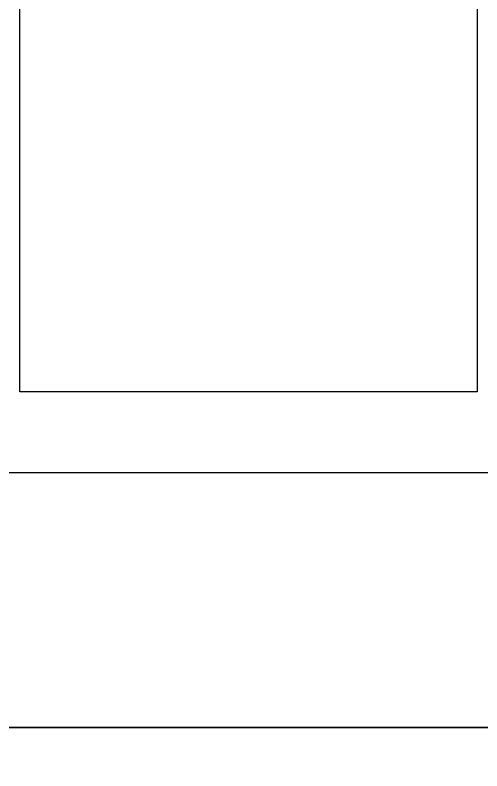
# Model space of a CAD drawing. Header units: inches. Extents: x 4 to 2210, y 3 to 2073.
# Drawn here: x 1532.9 to 1573.3, y 1831.5 to 1897.1 of the extents above; entities that cross this region are included whole.
import ezdxf

# ---------------------------------------------------------------- set-up
doc = ezdxf.new("R2010")
doc.units = ezdxf.units.IN
doc.header["$MEASUREMENT"] = 0
for name, color, linetype in [('Planon_construction', 253, 'Continuous'), ('Planon_workspace', 210, 'Continuous'), ('Planon_zone', 70, 'Continuous')]:
    doc.layers.add(name, color=color, linetype=linetype)

# ---------------------------------------------------------------- blocks, each defined once
blk = doc.blocks.new('8 person table')
at = {"layer": 'Planon_construction'}
for p, q in [((-308.6, -1253.1, 0), (-308.6, 1126.1, 0)), ((484.4, 1126.1, 0), (484.4, -1253.1, 0)), ((484.4, -1253.1, 0), (-308.6, -1253.1, 0))]:
    blk.add_line(p, q, dxfattribs=at)

msp = doc.modelspace()

# ---------------------------------------------------------------- linework, layer by layer
at = {"layer": 'Planon_construction'}
msp.add_lwpolyline([(1495.839, 1765.093), (1495.839, 1820.661), (1495.839, 1822.838), (1486.363, 1822.838), (1486.363, 1835.282), (1646.811, 1835.282), (1646.811, 1831.282)], dxfattribs=at)
at = {"layer": 'Planon_workspace'}
msp.add_lwpolyline([(1506.626, 2003.353), (1603.305, 2003.353), (1603.305, 1857.377), (1506.626, 1857.377)], close=True, dxfattribs=at)
at = {"layer": 'Planon_zone'}
msp.add_lwpolyline([(1366.763, 2058.283), (1643.811, 2058.283), (1643.811, 1835.282), (1366.763, 1835.282)], close=True, dxfattribs=at)

# ---------------------------------------------------------------- block references
at = {"layer": 'Planon_construction', "xscale": 0.05, "yscale": 0.05, "zscale": 0.05}
msp.add_blockref('8 person table', (1548.713, 1927.062), dxfattribs=at)

doc.saveas('drawing.dxf')
